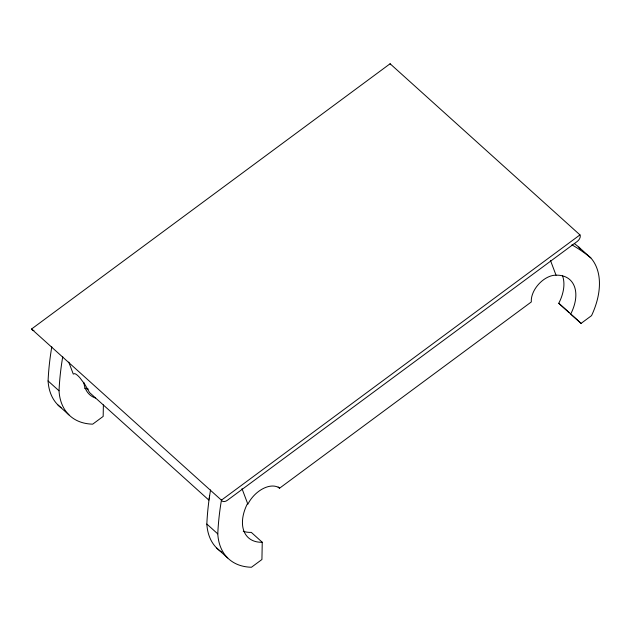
<?xml version="1.0" encoding="UTF-8"?>
<svg xmlns="http://www.w3.org/2000/svg" width="631" height="631" viewBox="0 0 631 631"><rect width="100%" height="100%" fill="white"/><g stroke="black" fill="none" stroke-linecap="round" stroke-linejoin="round"><path stroke-width="0.95" d="M103.381 404.905L103.169 416.413L92.71 424.15A75.334 47.27 -48 0 1 59.03 390.81L48.082 380.943A328.175 205.943 -48 0 1 51.797 346.837M247.573 503.404A40.865 25.642 -48 0 0 262.251 542.25L261.928 559.508L251.461 567.245A75.334 47.27 -48 0 1 217.782 533.905L206.842 524.038A328.175 205.943 -48 0 1 210.549 489.932M209.618 495.753L209.169 498.916M31.55 329.019L390.1 63.755L579.968 234.898A5.182 3.25 -48 0 1 577.278 241.421L227.42 500.257A5.979 3.754 -48 0 1 221.426 500.162L31.55 329.019A5.979 3.754 -48 0 0 33.956 330.463M221.426 500.162L579.968 234.898M241.996 488.654L247.873 504.216A23.56 14.781 -48 0 1 279.572 488.197L531.318 301.941A20.926 13.133 -48 0 1 538.866 283.95A20.926 13.133 -48 0 1 556.037 275.195L550.461 260.437M556.037 275.195A40.865 25.642 -48 0 1 570.716 314.041L581.088 323.38L591.547 315.642A75.334 47.27 -48 0 0 590.821 257.921L578.887 247.171A328.175 205.943 -48 0 0 574.249 243.487M562.481 275.7A40.865 25.642 -48 0 1 558.782 303.282L581.088 323.38M558.782 303.282L569.162 312.629M278.168 486.927L279.572 488.197M262.251 542.25L251.304 532.383A40.865 25.642 -48 0 1 243.258 531.27M208.845 500.083L89.539 392.537L84.933 384.516L79.948 377.843A9.978 2.39 53.5 0 0 75.736 374.065L74.687 373.623L73.275 374.057L68.763 362.107M58.005 405.015L68.945 414.882M216.756 548.11L227.704 557.978M578.887 247.171A75.334 47.27 -48 0 1 580.465 249.111M571.875 244.828A328.175 205.943 -48 0 1 590.821 257.921M61.136 407.713A75.334 47.27 -48 0 1 48.082 380.943M88.34 389.082A40.865 25.642 -48 0 1 84.499 388.175M59.03 390.81A328.175 205.943 -48 0 1 62.745 356.704M390.1 63.755A5.182 3.25 -48 0 1 390.384 64.693M221.946 552.212A75.334 47.27 -48 0 1 206.842 524.038M217.782 533.905A328.175 205.943 -48 0 1 221.497 499.799M95.447 398.035A40.865 25.642 -48 0 1 83.828 382.323"/></g></svg>
